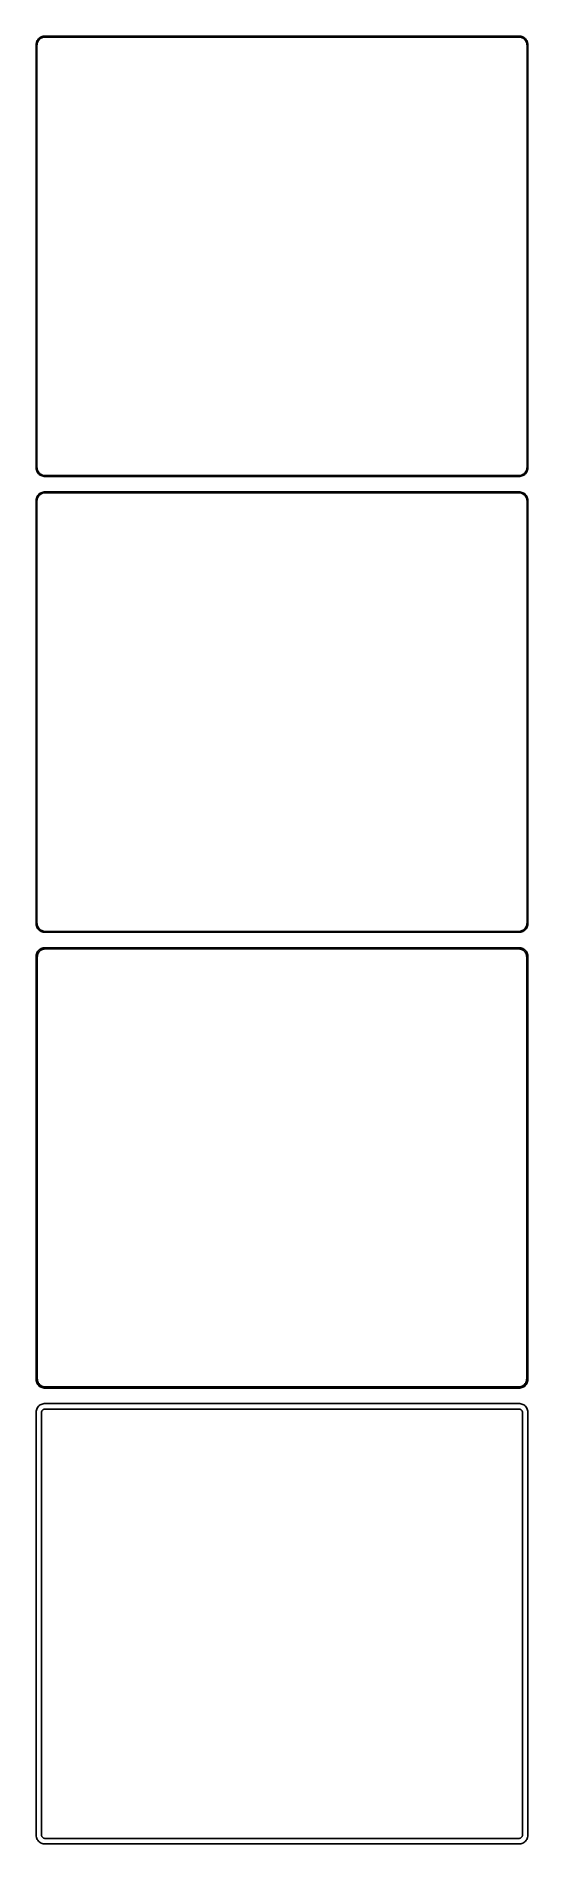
# Model space of a CAD drawing. Header units: metres. Extents: x -142 to 142, y 929 to 1975.
import ezdxf

# ---------------------------------------------------------------- set-up
doc = ezdxf.new("R2010")
doc.units = ezdxf.units.M

msp = doc.modelspace()

# ---------------------------------------------------------------- linework, layer by layer
for p, q in [((-142.461, 1971.13), (-142.5, 1970.5)), ((-142.5, 1970.5), (-142.5, 1725.5)), ((-142.343, 1971.74), (-142.461, 1971.13)), ((-142.149, 1972.34), (-142.343, 1971.74)), ((-141.882, 1972.91), (-142.149, 1972.34)), ((-142, 1970.25), (-141.963, 1970.85)), ((-142, 1725.75), (-142, 1970.25)), ((-141.963, 1970.85), (-141.851, 1971.43)), ((-141.545, 1973.44), (-141.882, 1972.91)), ((-141.851, 1971.43), (-141.666, 1972)), ((-141.666, 1972), (-141.412, 1972.54)), ((-141.145, 1973.92), (-141.545, 1973.44)), ((-141.412, 1972.54), (-141.093, 1973.04)), ((-140.687, 1974.35), (-141.145, 1973.92)), ((-141.093, 1973.04), (-140.713, 1973.5)), ((-140.713, 1973.5), (-140.278, 1973.91)), ((-140.179, 1974.72), (-140.687, 1974.35)), ((-140.278, 1973.91), (-139.795, 1974.26)), ((-139.629, 1975.02), (-140.179, 1974.72)), ((-139.795, 1974.26), (-139.272, 1974.55)), ((-139.045, 1975.26), (-139.629, 1975.02)), ((-139.272, 1974.55), (-138.718, 1974.77)), ((-138.437, 1975.41), (-139.045, 1975.26)), ((-138.718, 1974.77), (-138.14, 1974.92)), ((-137.814, 1975.49), (-138.437, 1975.41)), ((-138.14, 1974.92), (-137.548, 1974.99)), ((137.814, 1975.49), (-137.814, 1975.49)), ((-137.548, 1974.99), (137.548, 1974.99)), ((137.548, 1974.99), (138.14, 1974.92)), ((138.437, 1975.41), (137.814, 1975.49)), ((138.14, 1974.92), (138.718, 1974.77)), ((139.045, 1975.26), (138.437, 1975.41)), ((138.718, 1974.77), (139.272, 1974.55)), ((139.629, 1975.02), (139.045, 1975.26)), ((139.272, 1974.55), (139.795, 1974.26)), ((140.179, 1974.72), (139.629, 1975.02)), ((139.795, 1974.26), (140.278, 1973.91)), ((140.687, 1974.35), (140.179, 1974.72)), ((140.278, 1973.91), (140.713, 1973.5)), ((141.145, 1973.92), (140.687, 1974.35)), ((140.713, 1973.5), (141.093, 1973.04)), ((141.093, 1973.04), (141.412, 1972.54)), ((141.545, 1973.44), (141.145, 1973.92)), ((141.412, 1972.54), (141.666, 1972)), ((141.882, 1972.91), (141.545, 1973.44)), ((141.666, 1972), (141.851, 1971.43)), ((141.851, 1971.43), (141.963, 1970.85)), ((142.149, 1972.34), (141.882, 1972.91)), ((141.963, 1970.85), (142, 1970.25)), ((142, 1970.25), (142, 1725.75)), ((142.343, 1971.74), (142.149, 1972.34)), ((142.461, 1971.13), (142.343, 1971.74)), ((142.5, 1970.5), (142.461, 1971.13)), ((142.5, 1725.5), (142.5, 1970.5)), ((-142.5, 1725.5), (-142.461, 1724.87)), ((-142.461, 1724.87), (-142.343, 1724.26)), ((-142.343, 1724.26), (-142.149, 1723.66)), ((-142.149, 1723.66), (-141.882, 1723.09)), ((-141.963, 1725.15), (-142, 1725.75)), ((-141.851, 1724.57), (-141.963, 1725.15)), ((-141.882, 1723.09), (-141.545, 1722.56)), ((-141.666, 1724), (-141.851, 1724.57)), ((-141.412, 1723.46), (-141.666, 1724)), ((-141.545, 1722.56), (-141.145, 1722.08)), ((-141.093, 1722.96), (-141.412, 1723.46)), ((-141.145, 1722.08), (-140.687, 1721.65)), ((-140.713, 1722.5), (-141.093, 1722.96)), ((-140.278, 1722.09), (-140.713, 1722.5)), ((-140.687, 1721.65), (-140.179, 1721.28)), ((-139.795, 1721.74), (-140.278, 1722.09)), ((-140.179, 1721.28), (-139.629, 1720.98)), ((-139.272, 1721.45), (-139.795, 1721.74)), ((-139.629, 1720.98), (-139.045, 1720.74)), ((-138.718, 1721.23), (-139.272, 1721.45)), ((-139.045, 1720.74), (-138.437, 1720.59)), ((-138.14, 1721.08), (-138.718, 1721.23)), ((-138.437, 1720.59), (-137.814, 1720.51)), ((-137.548, 1721.01), (-138.14, 1721.08)), ((-137.814, 1720.51), (137.814, 1720.51)), ((137.548, 1721.01), (-137.548, 1721.01)), ((138.14, 1721.08), (137.548, 1721.01)), ((137.814, 1720.51), (138.437, 1720.59)), ((138.718, 1721.23), (138.14, 1721.08)), ((138.437, 1720.59), (139.045, 1720.74)), ((139.272, 1721.45), (138.718, 1721.23)), ((139.045, 1720.74), (139.629, 1720.98)), ((139.795, 1721.74), (139.272, 1721.45)), ((139.629, 1720.98), (140.179, 1721.28)), ((140.278, 1722.09), (139.795, 1721.74)), ((140.179, 1721.28), (140.687, 1721.65)), ((140.713, 1722.5), (140.278, 1722.09)), ((140.687, 1721.65), (141.145, 1722.08)), ((141.093, 1722.96), (140.713, 1722.5)), ((141.412, 1723.46), (141.093, 1722.96)), ((141.145, 1722.08), (141.545, 1722.56)), ((141.666, 1724), (141.412, 1723.46)), ((141.545, 1722.56), (141.882, 1723.09)), ((141.851, 1724.57), (141.666, 1724)), ((141.963, 1725.15), (141.851, 1724.57)), ((141.882, 1723.09), (142.149, 1723.66)), ((142, 1725.75), (141.963, 1725.15)), ((142.149, 1723.66), (142.343, 1724.26)), ((142.343, 1724.26), (142.461, 1724.87)), ((142.461, 1724.87), (142.5, 1725.5)), ((-142.461, 1707.13), (-142.5, 1706.5)), ((-142.343, 1707.74), (-142.461, 1707.13)), ((-142.149, 1708.34), (-142.343, 1707.74)), ((-141.882, 1708.91), (-142.149, 1708.34)), ((-142, 1706.25), (-141.963, 1706.85)), ((-141.963, 1706.85), (-141.851, 1707.43)), ((-141.545, 1709.44), (-141.882, 1708.91)), ((-141.851, 1707.43), (-141.666, 1708)), ((-141.666, 1708), (-141.412, 1708.54)), ((-141.145, 1709.92), (-141.545, 1709.44)), ((-141.412, 1708.54), (-141.093, 1709.04)), ((-140.687, 1710.35), (-141.145, 1709.92)), ((-141.093, 1709.04), (-140.713, 1709.5)), ((-140.713, 1709.5), (-140.278, 1709.91)), ((-140.179, 1710.72), (-140.687, 1710.35)), ((-140.278, 1709.91), (-139.795, 1710.26)), ((-139.629, 1711.02), (-140.179, 1710.72)), ((-139.795, 1710.26), (-139.272, 1710.55)), ((-139.045, 1711.26), (-139.629, 1711.02)), ((-139.272, 1710.55), (-138.718, 1710.77)), ((-138.437, 1711.41), (-139.045, 1711.26)), ((-138.718, 1710.77), (-138.14, 1710.92)), ((-137.814, 1711.49), (-138.437, 1711.41)), ((-138.14, 1710.92), (-137.548, 1710.99)), ((137.814, 1711.49), (-137.814, 1711.49)), ((-137.548, 1710.99), (137.548, 1710.99)), ((137.548, 1710.99), (138.14, 1710.92)), ((138.437, 1711.41), (137.814, 1711.49)), ((138.14, 1710.92), (138.718, 1710.77)), ((139.045, 1711.26), (138.437, 1711.41)), ((138.718, 1710.77), (139.272, 1710.55)), ((139.629, 1711.02), (139.045, 1711.26)), ((139.272, 1710.55), (139.795, 1710.26)), ((140.179, 1710.72), (139.629, 1711.02)), ((139.795, 1710.26), (140.278, 1709.91)), ((140.687, 1710.35), (140.179, 1710.72)), ((140.278, 1709.91), (140.713, 1709.5)), ((141.145, 1709.92), (140.687, 1710.35)), ((140.713, 1709.5), (141.093, 1709.04)), ((141.093, 1709.04), (141.412, 1708.54)), ((141.545, 1709.44), (141.145, 1709.92)), ((141.412, 1708.54), (141.666, 1708)), ((141.882, 1708.91), (141.545, 1709.44)), ((141.666, 1708), (141.851, 1707.43)), ((141.851, 1707.43), (141.963, 1706.85)), ((142.149, 1708.34), (141.882, 1708.91)), ((141.963, 1706.85), (142, 1706.25)), ((142.343, 1707.74), (142.149, 1708.34)), ((142.461, 1707.13), (142.343, 1707.74)), ((142.5, 1706.5), (142.461, 1707.13)), ((-142.5, 1706.5), (-142.5, 1461.5)), ((-142, 1461.75), (-142, 1706.25)), ((142, 1706.25), (142, 1461.75)), ((142.5, 1461.5), (142.5, 1706.5)), ((-142.5, 1461.5), (-142.461, 1460.87)), ((-142.461, 1460.87), (-142.343, 1460.26)), ((-142.343, 1460.26), (-142.149, 1459.66)), ((-142.149, 1459.66), (-141.882, 1459.09)), ((-141.963, 1461.15), (-142, 1461.75)), ((-141.851, 1460.57), (-141.963, 1461.15)), ((-141.882, 1459.09), (-141.545, 1458.56)), ((-141.666, 1460), (-141.851, 1460.57)), ((-141.412, 1459.46), (-141.666, 1460)), ((-141.545, 1458.56), (-141.145, 1458.08)), ((-141.093, 1458.96), (-141.412, 1459.46)), ((-141.145, 1458.08), (-140.687, 1457.65)), ((-140.713, 1458.5), (-141.093, 1458.96)), ((-140.278, 1458.09), (-140.713, 1458.5)), ((-140.687, 1457.65), (-140.179, 1457.28)), ((-139.795, 1457.74), (-140.278, 1458.09)), ((-140.179, 1457.28), (-139.629, 1456.98)), ((-139.272, 1457.45), (-139.795, 1457.74)), ((-139.629, 1456.98), (-139.045, 1456.74)), ((-138.718, 1457.23), (-139.272, 1457.45)), ((-139.045, 1456.74), (-138.437, 1456.59)), ((-138.14, 1457.08), (-138.718, 1457.23)), ((-138.437, 1456.59), (-137.814, 1456.51)), ((-137.548, 1457.01), (-138.14, 1457.08)), ((-137.814, 1456.51), (137.814, 1456.51)), ((137.548, 1457.01), (-137.548, 1457.01)), ((138.14, 1457.08), (137.548, 1457.01)), ((137.814, 1456.51), (138.437, 1456.59)), ((138.718, 1457.23), (138.14, 1457.08)), ((138.437, 1456.59), (139.045, 1456.74)), ((139.272, 1457.45), (138.718, 1457.23)), ((139.045, 1456.74), (139.629, 1456.98)), ((139.795, 1457.74), (139.272, 1457.45)), ((139.629, 1456.98), (140.179, 1457.28)), ((140.278, 1458.09), (139.795, 1457.74)), ((140.179, 1457.28), (140.687, 1457.65)), ((140.713, 1458.5), (140.278, 1458.09)), ((140.687, 1457.65), (141.145, 1458.08)), ((141.093, 1458.96), (140.713, 1458.5)), ((141.412, 1459.46), (141.093, 1458.96)), ((141.145, 1458.08), (141.545, 1458.56)), ((141.666, 1460), (141.412, 1459.46)), ((141.545, 1458.56), (141.882, 1459.09)), ((141.851, 1460.57), (141.666, 1460)), ((141.963, 1461.15), (141.851, 1460.57)), ((141.882, 1459.09), (142.149, 1459.66)), ((142, 1461.75), (141.963, 1461.15)), ((142.149, 1459.66), (142.343, 1460.26)), ((142.343, 1460.26), (142.461, 1460.87)), ((142.461, 1460.87), (142.5, 1461.5)), ((-141.882, 1444.91), (-142.149, 1444.34)), ((-141.545, 1445.44), (-141.882, 1444.91)), ((-141.145, 1445.92), (-141.545, 1445.44)), ((-141.262, 1444.46), (-140.954, 1444.94)), ((-140.687, 1446.35), (-141.145, 1445.92)), ((-140.954, 1444.94), (-140.588, 1445.38)), ((-140.179, 1446.72), (-140.687, 1446.35)), ((-140.588, 1445.38), (-140.168, 1445.78)), ((-139.629, 1447.02), (-140.179, 1446.72)), ((-140.168, 1445.78), (-139.703, 1446.12)), ((-139.703, 1446.12), (-139.199, 1446.39)), ((-139.045, 1447.26), (-139.629, 1447.02)), ((-139.199, 1446.39), (-138.665, 1446.6)), ((-138.437, 1447.41), (-139.045, 1447.26)), ((-138.665, 1446.6), (-138.108, 1446.75)), ((-137.814, 1447.49), (-138.437, 1447.41)), ((-138.108, 1446.75), (-137.537, 1446.82)), ((137.814, 1447.49), (-137.814, 1447.49)), ((-137.537, 1446.82), (137.537, 1446.82)), ((137.537, 1446.82), (138.108, 1446.75)), ((138.437, 1447.41), (137.814, 1447.49)), ((138.108, 1446.75), (138.665, 1446.6)), ((139.045, 1447.26), (138.437, 1447.41)), ((138.665, 1446.6), (139.199, 1446.39)), ((139.629, 1447.02), (139.045, 1447.26)), ((139.199, 1446.39), (139.703, 1446.12)), ((140.179, 1446.72), (139.629, 1447.02)), ((139.703, 1446.12), (140.168, 1445.78)), ((140.168, 1445.78), (140.588, 1445.38)), ((140.687, 1446.35), (140.179, 1446.72)), ((140.588, 1445.38), (140.954, 1444.94)), ((141.145, 1445.92), (140.687, 1446.35)), ((140.954, 1444.94), (141.262, 1444.46)), ((141.545, 1445.44), (141.145, 1445.92)), ((141.882, 1444.91), (141.545, 1445.44)), ((142.149, 1444.34), (141.882, 1444.91)), ((-142.461, 1443.13), (-142.5, 1442.5)), ((-142.5, 1442.5), (-142.5, 1197.5)), ((-142.343, 1443.74), (-142.461, 1443.13)), ((-142.149, 1444.34), (-142.343, 1443.74)), ((-141.828, 1442.25), (-141.792, 1442.82)), ((-141.828, 1197.75), (-141.828, 1442.25)), ((-141.792, 1442.82), (-141.685, 1443.39)), ((-141.685, 1443.39), (-141.507, 1443.94)), ((-141.507, 1443.94), (-141.262, 1444.46)), ((141.262, 1444.46), (141.507, 1443.94)), ((141.507, 1443.94), (141.685, 1443.39)), ((141.685, 1443.39), (141.792, 1442.82)), ((141.792, 1442.82), (141.828, 1442.25)), ((141.828, 1442.25), (141.828, 1197.75)), ((142.343, 1443.74), (142.149, 1444.34)), ((142.461, 1443.13), (142.343, 1443.74)), ((142.5, 1442.5), (142.461, 1443.13)), ((142.5, 1197.5), (142.5, 1442.5)), ((-142.5, 1197.5), (-142.461, 1196.87)), ((-142.461, 1196.87), (-142.343, 1196.26)), ((-142.343, 1196.26), (-142.149, 1195.66)), ((-142.149, 1195.66), (-141.882, 1195.09)), ((-141.882, 1195.09), (-141.545, 1194.56)), ((-141.792, 1197.18), (-141.828, 1197.75)), ((-141.685, 1196.61), (-141.792, 1197.18)), ((-141.507, 1196.06), (-141.685, 1196.61)), ((-141.545, 1194.56), (-141.145, 1194.08)), ((-141.262, 1195.54), (-141.507, 1196.06)), ((-140.954, 1195.06), (-141.262, 1195.54)), ((-141.145, 1194.08), (-140.687, 1193.65)), ((-140.588, 1194.62), (-140.954, 1195.06)), ((-140.687, 1193.65), (-140.179, 1193.28)), ((-140.168, 1194.22), (-140.588, 1194.62)), ((-139.703, 1193.88), (-140.168, 1194.22)), ((-139.199, 1193.61), (-139.703, 1193.88)), ((-138.665, 1193.4), (-139.199, 1193.61)), ((139.199, 1193.61), (138.665, 1193.4)), ((139.703, 1193.88), (139.199, 1193.61)), ((140.168, 1194.22), (139.703, 1193.88)), ((140.588, 1194.62), (140.168, 1194.22)), ((140.179, 1193.28), (140.687, 1193.65)), ((140.954, 1195.06), (140.588, 1194.62)), ((140.687, 1193.65), (141.145, 1194.08)), ((141.262, 1195.54), (140.954, 1195.06)), ((141.145, 1194.08), (141.545, 1194.56)), ((141.507, 1196.06), (141.262, 1195.54)), ((141.685, 1196.61), (141.507, 1196.06)), ((141.545, 1194.56), (141.882, 1195.09)), ((141.792, 1197.18), (141.685, 1196.61)), ((141.828, 1197.75), (141.792, 1197.18)), ((141.882, 1195.09), (142.149, 1195.66)), ((142.149, 1195.66), (142.343, 1196.26)), ((142.343, 1196.26), (142.461, 1196.87)), ((142.461, 1196.87), (142.5, 1197.5)), ((-140.179, 1193.28), (-139.629, 1192.98)), ((-139.629, 1192.98), (-139.045, 1192.74)), ((-139.045, 1183.26), (-139.629, 1183.02)), ((-139.045, 1192.74), (-138.437, 1192.59)), ((-138.437, 1183.41), (-139.045, 1183.26)), ((-138.108, 1193.25), (-138.665, 1193.4)), ((-138.437, 1192.59), (-137.814, 1192.51)), ((-137.814, 1183.49), (-138.437, 1183.41)), ((-137.537, 1193.18), (-138.108, 1193.25)), ((-137.814, 1192.51), (137.814, 1192.51)), ((137.814, 1183.49), (-137.814, 1183.49)), ((137.537, 1193.18), (-137.537, 1193.18)), ((138.108, 1193.25), (137.537, 1193.18)), ((137.814, 1192.51), (138.437, 1192.59)), ((138.437, 1183.41), (137.814, 1183.49)), ((138.665, 1193.4), (138.108, 1193.25)), ((138.437, 1192.59), (139.045, 1192.74)), ((139.045, 1183.26), (138.437, 1183.41)), ((139.045, 1192.74), (139.629, 1192.98)), ((139.629, 1183.02), (139.045, 1183.26)), ((139.629, 1192.98), (140.179, 1193.28)), ((-142.461, 1179.13), (-142.5, 1178.5)), ((-142.5, 1178.5), (-142.5, 933.5)), ((-142.343, 1179.74), (-142.461, 1179.13)), ((-142.149, 1180.34), (-142.343, 1179.74)), ((-141.882, 1180.91), (-142.149, 1180.34)), ((-141.545, 1181.44), (-141.882, 1180.91)), ((-141.145, 1181.92), (-141.545, 1181.44)), ((-140.687, 1182.35), (-141.145, 1181.92)), ((-140.179, 1182.72), (-140.687, 1182.35)), ((-139.629, 1183.02), (-140.179, 1182.72)), ((-139.36, 1178.25), (-139.343, 1178.51)), ((-139.36, 933.75), (-139.36, 1178.25)), ((-139.343, 1178.51), (-139.293, 1178.77)), ((-139.293, 1178.77), (-139.211, 1179.03)), ((-139.211, 1179.03), (-139.099, 1179.27)), ((-139.099, 1179.27), (-138.957, 1179.49)), ((-138.957, 1179.49), (-138.788, 1179.69)), ((-138.788, 1179.69), (-138.595, 1179.88)), ((-138.595, 1179.88), (-138.38, 1180.03)), ((-138.38, 1180.03), (-138.148, 1180.16)), ((-138.148, 1180.16), (-137.902, 1180.26)), ((-137.902, 1180.26), (-137.645, 1180.32)), ((-137.645, 1180.32), (-137.382, 1180.36)), ((-137.382, 1180.36), (137.382, 1180.36)), ((137.382, 1180.36), (137.645, 1180.32)), ((137.645, 1180.32), (137.902, 1180.26)), ((137.902, 1180.26), (138.148, 1180.16)), ((138.148, 1180.16), (138.38, 1180.03)), ((138.38, 1180.03), (138.595, 1179.88)), ((138.595, 1179.88), (138.788, 1179.69)), ((138.788, 1179.69), (138.957, 1179.49)), ((138.957, 1179.49), (139.099, 1179.27)), ((139.099, 1179.27), (139.211, 1179.03)), ((139.211, 1179.03), (139.293, 1178.77)), ((139.293, 1178.77), (139.343, 1178.51)), ((139.343, 1178.51), (139.36, 1178.25)), ((139.36, 1178.25), (139.36, 933.75)), ((140.179, 1182.72), (139.629, 1183.02)), ((140.687, 1182.35), (140.179, 1182.72)), ((141.145, 1181.92), (140.687, 1182.35)), ((141.545, 1181.44), (141.145, 1181.92)), ((141.882, 1180.91), (141.545, 1181.44)), ((142.149, 1180.34), (141.882, 1180.91)), ((142.343, 1179.74), (142.149, 1180.34)), ((142.461, 1179.13), (142.343, 1179.74)), ((142.5, 1178.5), (142.461, 1179.13)), ((142.5, 933.5), (142.5, 1178.5)), ((-142.5, 933.5), (-142.461, 932.873)), ((-142.461, 932.873), (-142.343, 932.257)), ((-142.343, 932.257), (-142.149, 931.659)), ((-139.343, 933.486), (-139.36, 933.75)), ((-139.293, 933.225), (-139.343, 933.486)), ((-139.211, 932.973), (-139.293, 933.225)), ((-139.099, 932.734), (-139.211, 932.973)), ((-138.957, 932.51), (-139.099, 932.734)), ((-138.788, 932.306), (-138.957, 932.51)), ((-138.595, 932.124), (-138.788, 932.306)), ((-138.38, 931.969), (-138.595, 932.124)), ((-138.148, 931.841), (-138.38, 931.969)), ((-137.902, 931.744), (-138.148, 931.841)), ((138.148, 931.841), (137.902, 931.744)), ((138.38, 931.969), (138.148, 931.841)), ((138.595, 932.124), (138.38, 931.969)), ((138.788, 932.306), (138.595, 932.124)), ((138.957, 932.51), (138.788, 932.306)), ((139.099, 932.734), (138.957, 932.51)), ((139.211, 932.973), (139.099, 932.734)), ((139.293, 933.225), (139.211, 932.973)), ((139.343, 933.486), (139.293, 933.225)), ((139.36, 933.75), (139.343, 933.486)), ((142.149, 931.659), (142.343, 932.257)), ((142.343, 932.257), (142.461, 932.873)), ((142.461, 932.873), (142.5, 933.5)), ((-142.149, 931.659), (-141.882, 931.091)), ((-141.882, 931.091), (-141.545, 930.561)), ((-141.545, 930.561), (-141.145, 930.077)), ((-141.145, 930.077), (-140.687, 929.647)), ((-140.687, 929.647), (-140.179, 929.278)), ((-140.179, 929.278), (-139.629, 928.976)), ((-139.629, 928.976), (-139.045, 928.745)), ((-139.045, 928.745), (-138.437, 928.589)), ((-138.437, 928.589), (-137.814, 928.51)), ((-137.645, 931.678), (-137.902, 931.744)), ((-137.814, 928.51), (137.814, 928.51)), ((-137.382, 931.645), (-137.645, 931.678)), ((137.382, 931.645), (-137.382, 931.645)), ((137.645, 931.678), (137.382, 931.645)), ((137.902, 931.744), (137.645, 931.678)), ((137.814, 928.51), (138.437, 928.589)), ((138.437, 928.589), (139.045, 928.745)), ((139.045, 928.745), (139.629, 928.976)), ((139.629, 928.976), (140.179, 929.278)), ((140.179, 929.278), (140.687, 929.647)), ((140.687, 929.647), (141.145, 930.077)), ((141.145, 930.077), (141.545, 930.561)), ((141.545, 930.561), (141.882, 931.091)), ((141.882, 931.091), (142.149, 931.659))]:
    msp.add_line(p, q)

doc.saveas('drawing.dxf')
